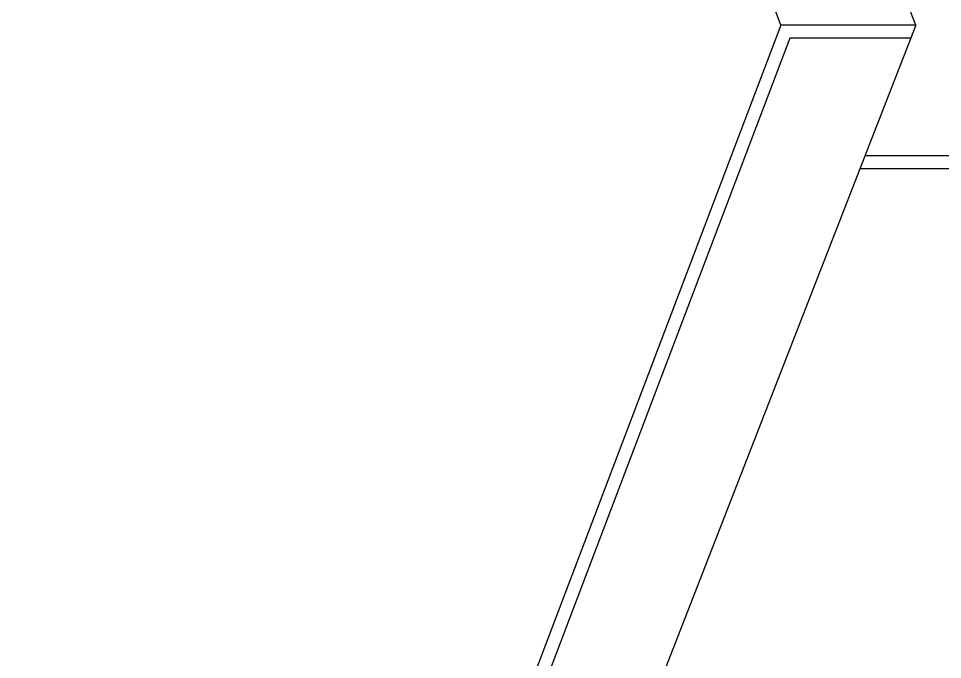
# Model space of a CAD drawing. Extents: x -11388 to 5235, y -758 to 9868.
# Drawn here: x -8205.8 to -7851.5, y 1791.3 to 2037 of the extents above; entities that cross this region are included whole.
import ezdxf

# ---------------------------------------------------------------- set-up
doc = ezdxf.new("R2010")
doc.units = 0
doc.header["$MEASUREMENT"] = 0
doc.layers.add('OUTLINE', color=2, linetype='CONTINUOUS')

msp = doc.modelspace()

# ---------------------------------------------------------------- linework, layer by layer
at = {"layer": 'OUTLINE', "color": 7, "linetype": 'Continuous'}
for p, q in [((-7913.47, 2034.49), (-8205.78, 2804.16)), ((-7913.47, 2034.49), (-8205.78, 1264.82)), ((-7861.71, 2034.49), (-8161.71, 1264.82)), ((-7861.71, 2034.49), (-7913.47, 2034.49)), ((-7861.71, 2034.49), (-7913.47, 2034.49)), ((-7910.02, 2029.49), (-8198.54, 1269.82)), ((-7863.66, 2029.49), (-7910.02, 2029.49)), ((-7881.2, 1984.49), (-6419.24, 1984.49)), ((-7883.14, 1979.49), (-6423.74, 1979.49))]:
    msp.add_line(p, q, dxfattribs=at)
at = {"layer": 'OUTLINE', "color": 7}
msp.add_lwpolyline([(-7861.71, 2034.49), (-8161.71, 2804.16)], dxfattribs=at)

doc.saveas('drawing.dxf')
